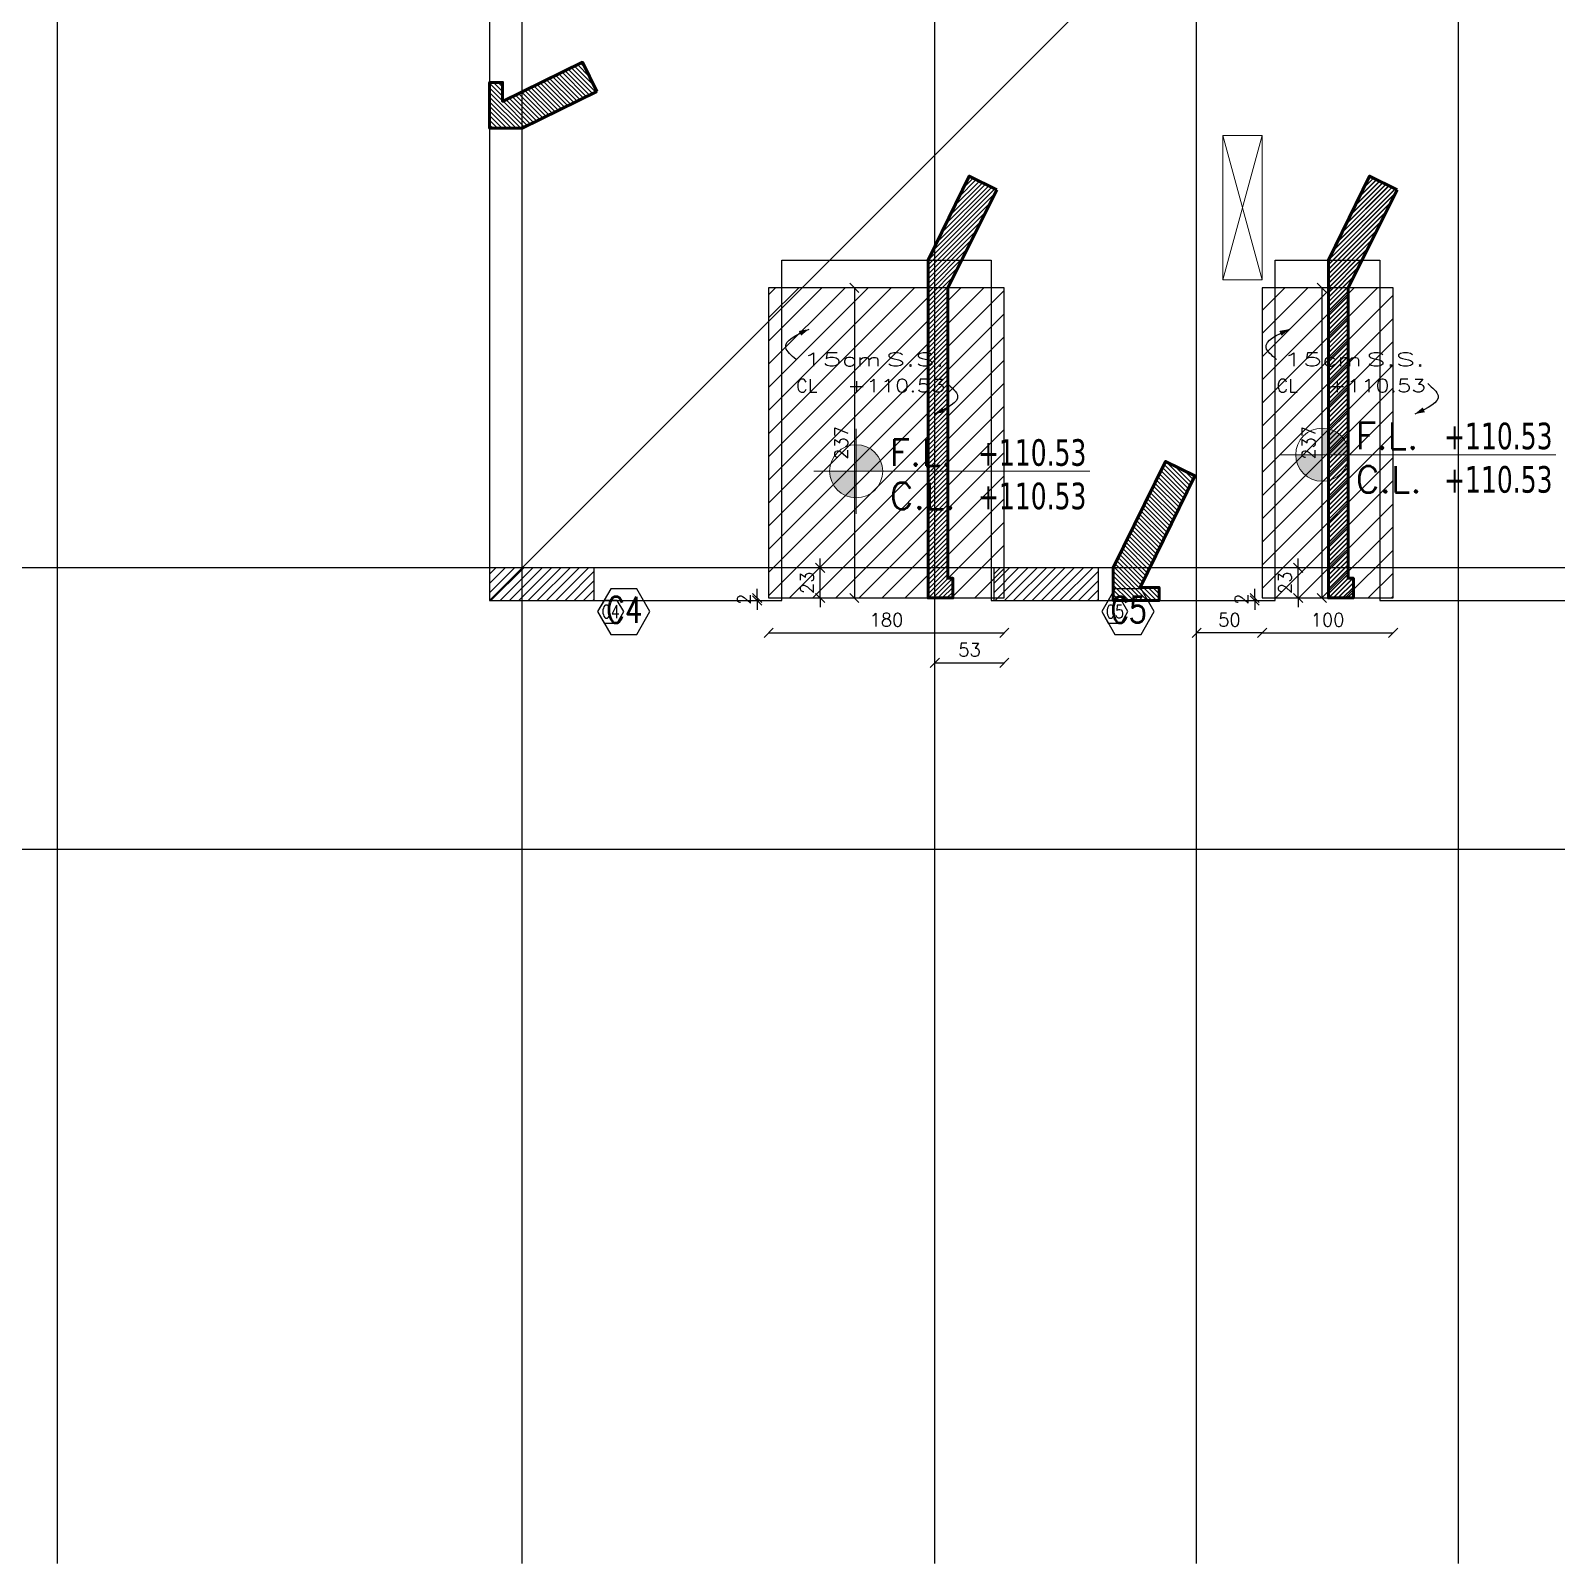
# Model space of a CAD drawing. Header units: inches. Extents: x -48 to 777, y -156 to 510.
# Drawn here: x 640.67 to 652.32, y -128.46 to -116.75 of the extents above; entities that cross this region are included whole.
import ezdxf
from ezdxf.enums import TextEntityAlignment as Align

# ---------------------------------------------------------------- set-up
doc = ezdxf.new("R2010")
doc.units = ezdxf.units.IN
doc.header["$MEASUREMENT"] = 0
doc.linetypes.add('NUHA', pattern=[1.45, 0.75, -0.25, 0.2, -0.25])
doc.layers.get('Defpoints').update_dxf_attribs({"lineweight": 5})
for name, color, linetype, lineweight in [('A-PILLARS', 1, 'Continuous', 60), ('A-SIGNS1', 20, 'Continuous', 15), ('A-SIGNS2', 30, 'Continuous', 15), ('H-PILLARS', 61, 'Continuous', 5), ('str-shaft', 1, 'Continuous', 5)]:
    doc.layers.add(name, color=color, linetype=linetype, lineweight=lineweight)
doc.layers.add('HH-DARK GREY', color=7, linetype='Continuous', lineweight=5, true_color=0x404040)
for name, color, linetype in [('Str-Axes', 8, 'Continuous'), ('str-col-hatch', 8, 'Continuous'), ('str-COL-TAG-100', 1, 'Continuous'), ('str-COL-TAG-50', 7, 'Continuous'), ('str-columns', 3, 'Continuous'), ('str-sunken-slabs', 5, 'Continuous')]:
    doc.layers.add(name, color=color, linetype=linetype)
doc.styles.add('ROMAN', font='ROMANS.SHX')
doc.styles.add('ROMAND', font='verdana.ttf')
doc.styles.add('ROMANS', font='romans__.ttf', dxfattribs={"height": 0.14})
doc.dimstyles.new('structure', dxfattribs={"dimtxt": 0.1, "dimasz": 0.07, "dimexe": 0.18, "dimexo": 1, "dimgap": 0.05, "dimtad": 1, "dimdec": 1, "dimlfac": 100, "dimrnd": 0.5, "dimdsep": 46, "dimtxsty": 'ROMAN', "dimblk1": 'OBLIQUE', "dimblk2": 'OBLIQUE', "dimsah": 1, "dimcen": 0.009, "dimse1": 1, "dimse2": 1, "dimclrd": 4, "dimclre": 9, "dimclrt": 1, "dimadec": 0, "dimazin": 0, "dimtfac": 0.066667, "dimtdec": 1, "dimtix": 1, "dimtmove": 2, "dimatfit": 3, "dimldrblk": 'OBLIQUE', "dimfxl": 0.18, "dimtolj": 1, "dimarcsym": 0})
pattern_1 = [(45, (645.39616, -335.52274), (-0.08838835, 0.08838835), [])]
pattern_2 = [(315, (444.075857, -53.69414), (0.0176776695, 0.0176776695), [])]
pattern_3 = [(315, (582.844532, -335.52274), (0.0176776695, 0.0176776695), [])]
pattern_4 = [(225, (469.691575, -51.784483), (0.0176776695, -0.0176776695), [])]

# ---------------------------------------------------------------- blocks, each defined once
blk = doc.blocks.new('GXFHGCGFCD')
at = {"layer": 'A-SIGNS1', "linetype": 'NUHA'}
h = blk.add_hatch(color=256, dxfattribs=at)
h.paths.add_polyline_path([(90.3819, 61.3301), (90.3819, 61.1701), (90.5419, 61.1701, 0.414214)])
h.paths.add_polyline_path([(90.3819, 61.1701), (90.2219, 61.1701, 0.414214), (90.3819, 61.0101)])
at = {"layer": 'A-SIGNS1'}
for p, q in [((90.3819, 60.9141), (90.3819, 61.4261)), ((90.1259, 61.1701), (91.7898, 61.1701))]:
    blk.add_line(p, q, dxfattribs=at)
blk.add_circle((90.3819, 61.1701), 0.16, dxfattribs=at)
blk = doc.blocks.new('DGXFHXFGDFD')
at = {"layer": 'A-SIGNS1'}
blk.add_blockref('GXFHGCGFCD', (0, 0), dxfattribs=at)
at = {"layer": 'A-SIGNS2', "linetype": 'NUHA', "style": 'ROMANS'}
for s, p in [('F.L.', (90.5835, 61.2031)), ('C.L.', (90.5835, 60.9413))]:
    blk.add_text(s, height=0.16, dxfattribs=at).set_placement(p)
at = {"layer": 'A-SIGNS2', "style": 'ROMANS', "width": 0.910135, "flags": 4}
for tag, p, p2 in [('NIV.FINI', (91.1159, 61.2031), (91.7898, 61.2031)), ('NIV.BETON', (91.1159, 60.9413), (91.7898, 60.9413))]:
    blk.add_attdef(tag, text='', height=0.16, dxfattribs=at).set_placement(p, p2, align=Align.FIT)
blk = doc.blocks.new('tags')
at = {"layer": 'str-COL-TAG-100', "color": 2}
blk.add_lwpolyline([(0.125, -0.262), (0.325, -0.262), (0.425, -0.088), (0.325, 0.085), (0.125, 0.085), (0.025, -0.088)], close=True, dxfattribs=at)
at = {"layer": 'str-COL-TAG-50', "color": 2}
blk.add_lwpolyline([(0.075, -0.175), (0.175, -0.175), (0.225, -0.088), (0.175, -0.002), (0.075, -0.002), (0.025, -0.088)], close=True, dxfattribs=at)
at = {"layer": 'str-COL-TAG-100', "color": 1, "style": 'ROMANS', "width": 0.699426}
blk.add_attdef('NUMBER', text='', height=0.2, dxfattribs=at).set_placement((0.092, -0.174), (0.368, -0.174), align=Align.FIT)
at = {"layer": 'str-COL-TAG-50', "color": 1, "style": 'ROMANS', "width": 0.697102}
blk.add_attdef('NUMBER', text='', height=0.1, dxfattribs=at).set_placement((0.056, -0.138), (0.194, -0.138), align=Align.FIT)
blk = doc.blocks.new('_Oblique')
at = {"color": 0, "linetype": 'ByBlock', "lineweight": -2}
blk.add_line((-0.5, -0.5), (0.5, 0.5), dxfattribs=at)
blk = doc.blocks.new('*D2466')
at = {"layer": 'Defpoints', "color": 0, "transparency": 16777216}
for p in [(646.304, -121.085), (648.104, -121.085), (648.104, -121.352)]:
    blk.add_point(p, dxfattribs=at)
at = {"layer": 'str-sunken-slabs', "color": 4, "lineweight": -2, "transparency": 16777216}
blk.add_line((646.304, -121.352), (648.104, -121.352), dxfattribs=at)
at = {"layer": 'str-sunken-slabs', "color": 4, "lineweight": -2, "transparency": 16777216, "xscale": 0.07, "yscale": 0.07, "zscale": 0.07, "rotation": 180}
blk.add_blockref('_Oblique', (646.304, -121.352), dxfattribs=at)
at = {"layer": 'str-sunken-slabs', "color": 4, "lineweight": -2, "transparency": 16777216, "xscale": 0.07, "yscale": 0.07, "zscale": 0.07}
blk.add_blockref('_Oblique', (648.104, -121.352), dxfattribs=at)
at = {"layer": 'str-sunken-slabs', "color": 1, "transparency": 16777216, "insert": (647.204, -121.252), "char_height": 0.1, "attachment_point": 5, "style": 'ROMAN'}
blk.add_mtext('\\A1;180', dxfattribs=at)
blk = doc.blocks.new('*D2467')
at = {"layer": 'Defpoints', "color": 0, "transparency": 16777216}
for p in [(647.573, -121.352), (648.104, -121.352), (648.104, -121.581)]:
    blk.add_point(p, dxfattribs=at)
at = {"layer": 'str-sunken-slabs', "color": 4, "lineweight": -2, "transparency": 16777216}
blk.add_line((647.573, -121.581), (648.104, -121.581), dxfattribs=at)
at = {"layer": 'str-sunken-slabs', "color": 4, "lineweight": -2, "transparency": 16777216, "xscale": 0.07, "yscale": 0.07, "zscale": 0.07, "rotation": 180}
blk.add_blockref('_Oblique', (647.573, -121.581), dxfattribs=at)
at = {"layer": 'str-sunken-slabs', "color": 4, "lineweight": -2, "transparency": 16777216, "xscale": 0.07, "yscale": 0.07, "zscale": 0.07}
blk.add_blockref('_Oblique', (648.104, -121.581), dxfattribs=at)
at = {"layer": 'str-sunken-slabs', "color": 1, "transparency": 16777216, "insert": (647.838, -121.481), "char_height": 0.1, "attachment_point": 5, "style": 'ROMAN'}
blk.add_mtext('\\A1;53', dxfattribs=at)
blk = doc.blocks.new('*D2468')
at = {"layer": 'Defpoints', "color": 0, "transparency": 16777216}
for p in [(646.216, -121.105), (646.304, -121.085), (646.304, -121.105)]:
    blk.add_point(p, dxfattribs=at)
at = {"layer": 'str-sunken-slabs', "color": 4, "lineweight": -2, "transparency": 16777216}
for p, q in [((646.216, -121.085), (646.216, -121.015)), ((646.216, -121.085), (646.216, -121.105)), ((646.216, -121.105), (646.216, -121.175))]:
    blk.add_line(p, q, dxfattribs=at)
at = {"layer": 'str-sunken-slabs', "color": 4, "lineweight": -2, "transparency": 16777216, "xscale": 0.07, "yscale": 0.07, "zscale": 0.07}
for p, rotation in [((646.216, -121.085), 270), ((646.216, -121.105), 90)]:
    blk.add_blockref('_Oblique', p, dxfattribs=dict(at, rotation=rotation))
at = {"layer": 'str-sunken-slabs', "color": 1, "transparency": 16777216, "insert": (646.116, -121.095), "char_height": 0.1, "attachment_point": 5, "rotation": 90, "style": 'ROMAN'}
blk.add_mtext('\\A1;2', dxfattribs=at)
blk = doc.blocks.new('*D2469')
at = {"layer": 'Defpoints', "color": 0, "transparency": 16777216}
for p in [(650.073, -121.085), (651.073, -121.085), (651.073, -121.352)]:
    blk.add_point(p, dxfattribs=at)
at = {"layer": 'str-sunken-slabs', "color": 4, "lineweight": -2, "transparency": 16777216}
blk.add_line((650.073, -121.352), (651.073, -121.352), dxfattribs=at)
at = {"layer": 'str-sunken-slabs', "color": 4, "lineweight": -2, "transparency": 16777216, "xscale": 0.07, "yscale": 0.07, "zscale": 0.07, "rotation": 180}
blk.add_blockref('_Oblique', (650.073, -121.352), dxfattribs=at)
at = {"layer": 'str-sunken-slabs', "color": 4, "lineweight": -2, "transparency": 16777216, "xscale": 0.07, "yscale": 0.07, "zscale": 0.07}
blk.add_blockref('_Oblique', (651.073, -121.352), dxfattribs=at)
at = {"layer": 'str-sunken-slabs', "color": 1, "transparency": 16777216, "insert": (650.573, -121.252), "char_height": 0.1, "attachment_point": 5, "style": 'ROMAN'}
blk.add_mtext('\\A1;100', dxfattribs=at)
blk = doc.blocks.new('*D2470')
at = {"layer": 'Defpoints', "color": 0, "transparency": 16777216}
for p in [(649.573, -121.352), (649.573, -121.352), (650.073, -121.352)]:
    blk.add_point(p, dxfattribs=at)
at = {"layer": 'str-sunken-slabs', "color": 4, "lineweight": -2, "transparency": 16777216}
blk.add_line((650.073, -121.352), (649.573, -121.352), dxfattribs=at)
at = {"layer": 'str-sunken-slabs', "color": 4, "lineweight": -2, "transparency": 16777216, "xscale": 0.07, "yscale": 0.07, "zscale": 0.07, "rotation": 180}
blk.add_blockref('_Oblique', (649.573, -121.352), dxfattribs=at)
at = {"layer": 'str-sunken-slabs', "color": 4, "lineweight": -2, "transparency": 16777216, "xscale": 0.07, "yscale": 0.07, "zscale": 0.07}
blk.add_blockref('_Oblique', (650.073, -121.352), dxfattribs=at)
at = {"layer": 'str-sunken-slabs', "color": 1, "transparency": 16777216, "insert": (649.823, -121.252), "char_height": 0.1, "attachment_point": 5, "style": 'ROMAN'}
blk.add_mtext('\\A1;50', dxfattribs=at)
blk = doc.blocks.new('*D2471')
at = {"layer": 'Defpoints', "color": 0, "transparency": 16777216}
for p in [(650.016, -121.105), (650.073, -121.085), (650.073, -121.105)]:
    blk.add_point(p, dxfattribs=at)
at = {"layer": 'str-sunken-slabs', "color": 4, "lineweight": -2, "transparency": 16777216}
for p, q in [((650.016, -121.085), (650.016, -121.015)), ((650.016, -121.085), (650.016, -121.105)), ((650.016, -121.105), (650.016, -121.175))]:
    blk.add_line(p, q, dxfattribs=at)
at = {"layer": 'str-sunken-slabs', "color": 4, "lineweight": -2, "transparency": 16777216, "xscale": 0.07, "yscale": 0.07, "zscale": 0.07}
for p, rotation in [((650.016, -121.085), 270), ((650.016, -121.105), 90)]:
    blk.add_blockref('_Oblique', p, dxfattribs=dict(at, rotation=rotation))
at = {"layer": 'str-sunken-slabs', "color": 1, "transparency": 16777216, "insert": (649.916, -121.095), "char_height": 0.1, "attachment_point": 5, "rotation": 90, "style": 'ROMAN'}
blk.add_mtext('\\A1;2', dxfattribs=at)
blk = doc.blocks.new('*D2487')
at = {"layer": 'Defpoints', "color": 0, "transparency": 16777216}
for p in [(646.959, -118.717), (646.959, -121.085), (646.959, -121.085)]:
    blk.add_point(p, dxfattribs=at)
at = {"layer": 'str-sunken-slabs', "color": 4, "lineweight": -2, "transparency": 16777216}
blk.add_line((646.959, -118.717), (646.959, -121.085), dxfattribs=at)
at = {"layer": 'str-sunken-slabs', "color": 4, "lineweight": -2, "transparency": 16777216, "xscale": 0.07, "yscale": 0.07, "zscale": 0.07}
for p, rotation in [((646.959, -118.717), 90), ((646.959, -121.085), 270)]:
    blk.add_blockref('_Oblique', p, dxfattribs=dict(at, rotation=rotation))
at = {"layer": 'str-sunken-slabs', "color": 1, "transparency": 16777216, "insert": (646.859, -119.901), "char_height": 0.1, "attachment_point": 5, "rotation": 90, "style": 'ROMAN'}
blk.add_mtext('\\A1;237', dxfattribs=at)
blk = doc.blocks.new('*D2488')
at = {"layer": 'Defpoints', "color": 0, "transparency": 16777216}
for p in [(646.698, -120.855), (646.698, -120.855), (646.698, -121.085)]:
    blk.add_point(p, dxfattribs=at)
at = {"layer": 'str-sunken-slabs', "color": 4, "lineweight": -2, "transparency": 16777216}
for p, q in [((646.698, -120.855), (646.698, -120.785)), ((646.698, -121.085), (646.698, -120.855)), ((646.698, -121.085), (646.698, -121.155))]:
    blk.add_line(p, q, dxfattribs=at)
at = {"layer": 'str-sunken-slabs', "color": 4, "lineweight": -2, "transparency": 16777216, "xscale": 0.07, "yscale": 0.07, "zscale": 0.07}
for p, rotation in [((646.698, -120.855), 270), ((646.698, -121.085), 90)]:
    blk.add_blockref('_Oblique', p, dxfattribs=dict(at, rotation=rotation))
at = {"layer": 'str-sunken-slabs', "color": 1, "transparency": 16777216, "insert": (646.598, -120.97), "char_height": 0.1, "attachment_point": 5, "rotation": 90, "style": 'ROMAN'}
blk.add_mtext('\\A1;23', dxfattribs=at)
blk = doc.blocks.new('*D2489')
at = {"layer": 'Defpoints', "color": 0, "transparency": 16777216}
for p in [(650.529, -118.717), (650.529, -121.085), (650.529, -121.085)]:
    blk.add_point(p, dxfattribs=at)
at = {"layer": 'str-sunken-slabs', "color": 4, "lineweight": -2, "transparency": 16777216}
blk.add_line((650.529, -118.717), (650.529, -121.085), dxfattribs=at)
at = {"layer": 'str-sunken-slabs', "color": 4, "lineweight": -2, "transparency": 16777216, "xscale": 0.07, "yscale": 0.07, "zscale": 0.07}
for p, rotation in [((650.529, -118.717), 90), ((650.529, -121.085), 270)]:
    blk.add_blockref('_Oblique', p, dxfattribs=dict(at, rotation=rotation))
at = {"layer": 'str-sunken-slabs', "color": 1, "transparency": 16777216, "insert": (650.429, -119.901), "char_height": 0.1, "attachment_point": 5, "rotation": 90, "style": 'ROMAN'}
blk.add_mtext('\\A1;237', dxfattribs=at)
blk = doc.blocks.new('*D2490')
at = {"layer": 'Defpoints', "color": 0, "transparency": 16777216}
for p in [(650.348, -120.855), (650.348, -120.855), (650.348, -121.085)]:
    blk.add_point(p, dxfattribs=at)
at = {"layer": 'str-sunken-slabs', "color": 4, "lineweight": -2, "transparency": 16777216}
for p, q in [((650.348, -120.855), (650.348, -120.785)), ((650.348, -121.085), (650.348, -120.855)), ((650.348, -121.085), (650.348, -121.155))]:
    blk.add_line(p, q, dxfattribs=at)
at = {"layer": 'str-sunken-slabs', "color": 4, "lineweight": -2, "transparency": 16777216, "xscale": 0.07, "yscale": 0.07, "zscale": 0.07}
for p, rotation in [((650.348, -120.855), 270), ((650.348, -121.085), 90)]:
    blk.add_blockref('_Oblique', p, dxfattribs=dict(at, rotation=rotation))
at = {"layer": 'str-sunken-slabs', "color": 1, "transparency": 16777216, "insert": (650.248, -120.97), "char_height": 0.1, "attachment_point": 5, "rotation": 90, "style": 'ROMAN'}
blk.add_mtext('\\A1;23', dxfattribs=at)
blk = doc.blocks.new('DALLE-P')
at = {"color": 5}
for points in [[(-4.66, 3.29, 0, 0.4, 0), (-5.35, 2.97, 0.4, 0.4, 0)], [(4.91, -3.19, 0, 0.4, 0), (5.6, -2.87, 0.4, 0.4, 0)]]:
    blk.add_lwpolyline(points, format="xyseb", dxfattribs=at)
for points in [[(-5.65, 0.97), (-6.44, 1.88), (-4.66, 3.29)], [(5.9, -0.87), (6.69, -1.78), (4.91, -3.19)]]:
    blk.add_spline(points, degree=3, dxfattribs=at)
at = {"color": 1, "style": 'ROMANS', "width": 1.302339}
blk.add_text('cm', height=1, dxfattribs=at).set_placement((-2.15, 0.47), (0.85, 0.47), align=Align.FIT)
at = {"color": 1, "style": 'ROMANS'}
blk.add_text('CL', height=1, dxfattribs=at).set_placement((-5.65, -1.53))
for tag, width, p, p2 in [('SLABTHICKNESS', 1.557299, (-5.15, 0.47), (-2.15, 0.47)), ('SLABTYPE', 1.86013, (1.2, 0.47), (5.7, 0.47)), ('CONCRETELEVEL', 1.620528, (-1.75, -1.53), (5.75, -1.53))]:
    blk.add_attdef(tag, text='', height=1, dxfattribs=dict(at, width=width)).set_placement(p, p2, align=Align.FIT)

msp = doc.modelspace()

# ---------------------------------------------------------------- hatches: boundary and pattern name
at = {"layer": 'H-PILLARS', "linetype": 'Continuous'}
h = msp.add_hatch(dxfattribs=at)
h.set_pattern_fill('ANSI31', color=256, scale=0.2, angle=-90)
h.set_pattern_definition(pattern_3)
h.paths.add_polyline_path([(644.99281, -117.21973), (644.42293, -117.49971), (644.17293, -117.49971), (644.17293, -117.14971), (644.27293, -117.14971), (644.27293, -117.29486), (644.88257, -116.99535)])
at = {"layer": 'H-PILLARS'}
h = msp.add_hatch(dxfattribs=at)
h.set_pattern_fill('ANSI31', color=256, scale=0.2, angle=180)
h.set_pattern_definition(pattern_4)
h.paths.add_polyline_path([(648.04724, -117.96882), (647.83596, -117.86502), (647.5214, -118.5053), (647.5214, -121.08534), (647.7114, -121.08534), (647.7114, -120.93534), (647.6714, -120.93534), (647.6714, -118.7175)])
h = msp.add_hatch(dxfattribs=at)
h.set_pattern_fill('ANSI31', color=256, scale=0.2, angle=180)
h.set_pattern_definition([(225, (472.749637, -51.784483), (0.0176776695, -0.0176776695), [])])
h.paths.add_polyline_path([(651.1053, -117.96882), (650.89402, -117.86502), (650.57946, -118.5053), (650.57946, -121.08534), (650.76946, -121.08534), (650.76946, -120.93534), (650.72946, -120.93534), (650.72947, -118.7175)])
at = {"layer": 'H-PILLARS', "linetype": 'Continuous'}
h = msp.add_hatch(dxfattribs=at)
h.set_pattern_fill('ANSI31', color=256, scale=0.2, angle=-90)
h.set_pattern_definition(pattern_2)
h.paths.add_polyline_path([(648.93624, -120.85534), (648.93624, -120.85534), (648.93624, -121.10534), (649.28624, -121.10534), (649.28624, -121.00534), (649.14109, -121.00534), (649.55956, -120.15357), (649.33518, -120.04333)])
at = {"layer": 'HH-DARK GREY'}
h = msp.add_hatch(dxfattribs=at)
h.set_pattern_fill('ANSI31', color=256)
h.set_pattern_definition(pattern_1)
h.paths.add_polyline_path([(646.30391, -118.7175), (646.30391, -121.08534), (648.10391, -121.08534), (648.10391, -118.7175)])
h = msp.add_hatch(dxfattribs=at)
h.set_pattern_fill('ANSI31', color=256)
h.set_pattern_definition(pattern_1)
h.paths.add_polyline_path([(650.07293, -118.7175), (650.07293, -121.08534), (651.07293, -121.08534), (651.07293, -118.7175)])
at = {"layer": 'str-col-hatch'}
h = msp.add_hatch(dxfattribs=at)
h.set_pattern_fill('ANSI31', color=256, scale=0.4)
h.set_pattern_definition([(45, (-51.406863, -171.81459), (-0.035355339, 0.035355339), [])])
h.paths.add_polyline_path([(644.17293, -120.85534), (644.17293, -121.10534), (644.97293, -121.10534), (644.97293, -120.85534)])
h = msp.add_hatch(dxfattribs=at)
h.set_pattern_fill('ANSI31', color=256, scale=0.4)
h.set_pattern_definition([(45, (-47.556863, -171.81459), (-0.035355339, 0.035355339), [])])
h.paths.add_polyline_path([(648.02293, -120.85534), (648.02293, -121.10534), (648.82293, -121.10534), (648.82293, -120.85534)])
at = {"layer": 'str-sunken-slabs', "linetype": 'Continuous'}
h = msp.add_hatch(dxfattribs=at)
h.set_pattern_fill('ANSI31', color=8, scale=0.2, angle=-90)
h.set_pattern_definition(pattern_3)
h.paths.add_polyline_path([(644.99281, -117.21973), (644.42293, -117.49971), (644.17293, -117.49971), (644.17293, -117.14971), (644.27293, -117.14971), (644.27293, -117.29486), (644.88257, -116.99535)])
at = {"layer": 'str-sunken-slabs'}
h = msp.add_hatch(dxfattribs=at)
h.set_pattern_fill('ANSI31', color=8, scale=0.2, angle=180)
h.set_pattern_definition(pattern_4)
h.paths.add_polyline_path([(648.04724, -117.96882), (647.83596, -117.86502), (647.5214, -118.5053), (647.5214, -121.08534), (647.7114, -121.08534), (647.7114, -120.93534), (647.6714, -120.93534), (647.6714, -118.7175)])
h = msp.add_hatch(dxfattribs=at)
h.set_pattern_fill('ANSI31', color=8, scale=0.2, angle=180)
h.paths.add_polyline_path([(651.1053, -117.96882), (650.89402, -117.86502), (650.57946, -118.5053), (650.57946, -121.08534), (650.76946, -121.08534), (650.76946, -120.93534), (650.72946, -120.93534), (650.72947, -118.7175)])
at = {"layer": 'str-sunken-slabs', "linetype": 'Continuous'}
h = msp.add_hatch(dxfattribs=at)
h.set_pattern_fill('ANSI31', color=8, scale=0.2, angle=-90)
h.set_pattern_definition(pattern_2)
h.paths.add_polyline_path([(648.93624, -120.85534), (648.93624, -120.85534), (648.93624, -121.10534), (649.28624, -121.10534), (649.28624, -121.00534), (649.14109, -121.00534), (649.55956, -120.15357), (649.33518, -120.04333)])

# ---------------------------------------------------------------- linework, layer by layer
at = {"layer": 'A-PILLARS'}
for points in [[(644.99281, -117.21973), (644.42293, -117.49971), (644.17293, -117.49971), (644.17293, -117.14971), (644.27293, -117.14971), (644.27293, -117.29486), (644.88257, -116.99535), (644.99281, -117.21973)], [(648.04724, -117.96882), (647.83596, -117.86502), (647.5214, -118.5053), (647.5214, -121.08534), (647.7114, -121.08534), (647.7114, -120.93534), (647.6714, -120.93534), (647.6714, -118.7175), (648.04724, -117.96882)], [(651.1053, -117.96882), (650.89402, -117.86502), (650.57946, -118.5053), (650.57946, -121.08534), (650.76946, -121.08534), (650.76946, -120.93534), (650.72946, -120.93534), (650.72947, -118.7175), (651.1053, -117.96882)], [(648.93624, -120.85534), (648.93624, -120.85534), (648.93624, -121.10534), (649.28624, -121.10534), (649.28624, -121.00534), (649.14109, -121.00534), (649.55956, -120.15357), (649.33518, -120.04333), (648.93624, -120.85534)]]:
    msp.add_lwpolyline(points, dxfattribs=at)
at = {"layer": 'Str-Axes', "ltscale": 0.1}
for p, q in [((640.87293, -128.45534), (640.87293, -89.35392)), ((644.42293, -128.45534), (644.42293, -89.35392)), ((647.57293, -128.45534), (647.57293, -89.35392)), ((649.57293, -128.45534), (649.57293, -89.35392)), ((651.57293, -128.45534), (651.57293, -89.35392)), ((663.02273, -120.85534), (634.72293, -120.85534)), ((663.02273, -123.00534), (634.72293, -123.00534))]:
    msp.add_line(p, q, dxfattribs=at)
at = {"layer": 'str-columns'}
for points in [[(644.97293, -121.10534), (644.97293, -120.85534), (644.17293, -120.85534), (644.17293, -121.10534)], [(648.82293, -121.10534), (648.82293, -120.85534), (648.02293, -120.85534), (648.02293, -121.10534)]]:
    msp.add_lwpolyline(points, close=True, dxfattribs=at)
at = {"layer": 'str-shaft'}
for p, q in [((650.07293, -117.55534), (649.77293, -118.65534)), ((650.07293, -118.65534), (649.77293, -117.55534))]:
    msp.add_line(p, q, dxfattribs=at)
msp.add_lwpolyline([(650.07293, -117.55534), (649.77293, -117.55534), (649.77293, -118.65534), (650.07293, -118.65534)], close=True, dxfattribs=at)
at = {"layer": 'str-sunken-slabs'}
for points in [[(644.17293, -121.10534), (650.57293, -114.70534), (656.97293, -121.10534)], [(644.17293, -115.25534), (644.17293, -121.10534), (646.40391, -121.10534), (646.40391, -118.5053), (648.00391, -118.5053), (648.00391, -121.10534), (650.17293, -121.10534), (650.17293, -118.5053), (650.97293, -118.5053), (650.97293, -121.10534), (653.14196, -121.10534), (653.14196, -118.5053), (654.74196, -118.5053), (654.74196, -121.10534), (656.97293, -121.10534), (656.97293, -120.85534), (656.92293, -120.85534), (656.92293, -120.15534), (656.97293, -120.15534), (656.97293, -119.65618), (656.92293, -119.65618), (656.92293, -118.95618), (656.97293, -118.95618), (656.97293, -115.25534)], [(644.99281, -117.21973), (644.42293, -117.49971), (644.17293, -117.49971), (644.17293, -117.14971), (644.27293, -117.14971), (644.27293, -117.29486), (644.88257, -116.99535), (644.99281, -117.21973)], [(648.04724, -117.96882), (647.83596, -117.86502), (647.5214, -118.5053), (647.5214, -121.08534), (647.7114, -121.08534), (647.7114, -120.93534), (647.6714, -120.93534), (647.6714, -118.7175), (648.04724, -117.96882)], [(651.1053, -117.96882), (650.89402, -117.86502), (650.57946, -118.5053), (650.57946, -121.08534), (650.76946, -121.08534), (650.76946, -120.93534), (650.72946, -120.93534), (650.72947, -118.7175), (651.1053, -117.96882)], [(648.93624, -120.85534), (648.93624, -120.85534), (648.93624, -121.10534), (649.28624, -121.10534), (649.28624, -121.00534), (649.14109, -121.00534), (649.55956, -120.15357), (649.33518, -120.04333), (648.93624, -120.85534)]]:
    msp.add_lwpolyline(points, dxfattribs=at)
for points in [[(646.30391, -118.7175), (646.30391, -121.08534), (648.10391, -121.08534), (648.10391, -118.7175)], [(650.07293, -118.7175), (650.07293, -121.08534), (651.07293, -121.08534), (651.07293, -118.7175)]]:
    msp.add_lwpolyline(points, close=True, dxfattribs=at)

# ---------------------------------------------------------------- block references
at = {"layer": 'A-SIGNS1'}
ref = msp.add_blockref('DGXFHXFGDFD', (536.00056, -197.50621), dxfattribs=dict(at, xscale=1.267200000000003, yscale=1.267200000000003, zscale=1.267200000000003))
ref.add_attrib('NIV.FINI', '+110.53', dxfattribs={"layer": 'A-SIGNS2', "height": 0.202752, "style": 'ROMAND', "width": 0.680836}).set_placement((651.46258, -119.94959), (652.29055, -119.94959), align=Align.FIT)
ref.add_attrib('NIV.BETON', '+110.53', dxfattribs={"layer": 'A-SIGNS2', "height": 0.202752, "style": 'ROMAND', "width": 0.680836}).set_placement((651.46258, -120.28136), (652.29055, -120.28136), align=Align.FIT)
ref = msp.add_blockref('DGXFHXFGDFD', (532.44071, -197.63267), dxfattribs=dict(at, xscale=1.267200000000003, yscale=1.267200000000003, zscale=1.267200000000003))
ref.add_attrib('NIV.FINI', '+110.53', dxfattribs={"layer": 'A-SIGNS2', "height": 0.202752, "style": 'ROMAND', "width": 0.680836}).set_placement((647.90273, -120.07606), (648.7307, -120.07606), align=Align.FIT)
ref.add_attrib('NIV.BETON', '+110.53', dxfattribs={"layer": 'A-SIGNS2', "height": 0.202752, "style": 'ROMAND', "width": 0.680836}).set_placement((647.90273, -120.40783), (648.7307, -120.40783), align=Align.FIT)
at = {"layer": 'str-columns'}
ref = msp.add_blockref('tags', (644.97293, -121.1015), dxfattribs=at)
ref.add_attrib('NUMBER', 'C4', dxfattribs={"layer": 'str-COL-TAG-50', "color": 1, "height": 0.1, "style": 'ROMANS', "width": 0.63631}).set_placement((645.02912, -121.239), (645.16671, -121.239), align=Align.FIT)
ref.add_attrib('NUMBER', 'C4', dxfattribs={"layer": 'str-COL-TAG-100', "color": 1, "height": 0.2, "style": 'ROMANS', "width": 0.638431}).set_placement((645.06477, -121.27555), (645.34087, -121.27555), align=Align.FIT)
ref = msp.add_blockref('tags', (648.82293, -121.1015), dxfattribs=at)
ref.add_attrib('NUMBER', 'C5', dxfattribs={"layer": 'str-COL-TAG-50', "color": 1, "height": 0.1, "style": 'ROMANS', "width": 0.63631}).set_placement((648.87912, -121.239), (649.01671, -121.239), align=Align.FIT)
ref.add_attrib('NUMBER', 'C5', dxfattribs={"layer": 'str-COL-TAG-100', "color": 1, "height": 0.2, "style": 'ROMANS', "width": 0.638431}).set_placement((648.91477, -121.27555), (649.19087, -121.27555), align=Align.FIT)
at = {"layer": 'str-sunken-slabs'}
ref = msp.add_blockref('DALLE-P', (647.07861, -119.3619), dxfattribs=dict(at, xscale=0.09999999999990905, yscale=0.09999999999990905, zscale=0.09999999999990905))
ref.add_attrib('CONCRETELEVEL', '+110.53', dxfattribs={"layer": '0', "color": 1, "height": 0.1, "style": 'ROMANS', "width": 1.144246}).set_placement((646.90401, -119.51464), (647.65401, -119.51464), align=Align.FIT)
ref.add_attrib('SLABTHICKNESS', '15', dxfattribs={"layer": '0', "color": 1, "height": 0.1, "style": 'ROMANS', "width": 1.557299}).set_placement((646.56393, -119.31464), (646.86393, -119.31464), align=Align.FIT)
ref.add_attrib('SLABTYPE', 'S.S.', dxfattribs={"layer": '0', "color": 1, "height": 0.1, "style": 'ROMANS', "width": 1.545352}).set_placement((647.19902, -119.31464), (647.64902, -119.31464), align=Align.FIT)
ref = msp.add_blockref('DALLE-P', (650.74764, -119.3619), dxfattribs=dict(at, xscale=0.09999999999990905, yscale=0.09999999999990905, zscale=0.09999999999990905))
ref.add_attrib('CONCRETELEVEL', '+110.53', dxfattribs={"layer": '0', "color": 1, "height": 0.1, "style": 'ROMANS', "width": 1.144246}).set_placement((650.57303, -119.51464), (651.32303, -119.51464), align=Align.FIT)
ref.add_attrib('SLABTHICKNESS', '15', dxfattribs={"layer": '0', "color": 1, "height": 0.1, "style": 'ROMANS', "width": 1.557299}).set_placement((650.23296, -119.31464), (650.53296, -119.31464), align=Align.FIT)
ref.add_attrib('SLABTYPE', 'S.S.', dxfattribs={"layer": '0', "color": 1, "height": 0.1, "style": 'ROMANS', "width": 1.545352}).set_placement((650.86804, -119.31464), (651.31804, -119.31464), align=Align.FIT)

# ---------------------------------------------------------------- dimensions: what is measured, and where the dimension line sits
for p1, p2, distance, picture, middle in [((646.9585, -118.7175), (646.9585, -121.08534), 0, '*D2487', (646.8585, -119.90142)), ((650.52854, -118.7175), (650.52854, -121.08534), 0, '*D2489', (650.42854, -119.90142)), ((646.69797, -121.08534), (646.69797, -120.85534), 0, '*D2488', (646.59797, -120.97034)), ((650.34777, -121.08534), (650.34777, -120.85534), 0, '*D2490', (650.24777, -120.97034)), ((646.30391, -121.08534), (646.30391, -121.10534), -0.08789, '*D2468', (646.11601, -121.09534)), ((646.30391, -121.08534), (648.10391, -121.08534), -0.26666, '*D2466', (647.20391, -121.25201)), ((650.07293, -121.08534), (650.07293, -121.10534), -0.05695, '*D2471', (649.91598, -121.09534)), ((650.07293, -121.08534), (651.07293, -121.08534), -0.26666, '*D2469', (650.57293, -121.25201)), ((650.07293, -121.35201), (649.57293, -121.35201), 0, '*D2470', (649.82293, -121.25201)), ((647.57293, -121.35201), (648.10391, -121.35201), -0.22916, '*D2467', (647.83842, -121.48117))]:
    dim = msp.add_aligned_dim(p1=p1, p2=p2, distance=distance, dimstyle='structure', override={"dimfxl": 0.04}, dxfattribs=at)
    dim.commit()
    dim.dimension.update_dxf_attribs({"geometry": picture, "text_midpoint": middle})

doc.saveas('drawing.dxf')
